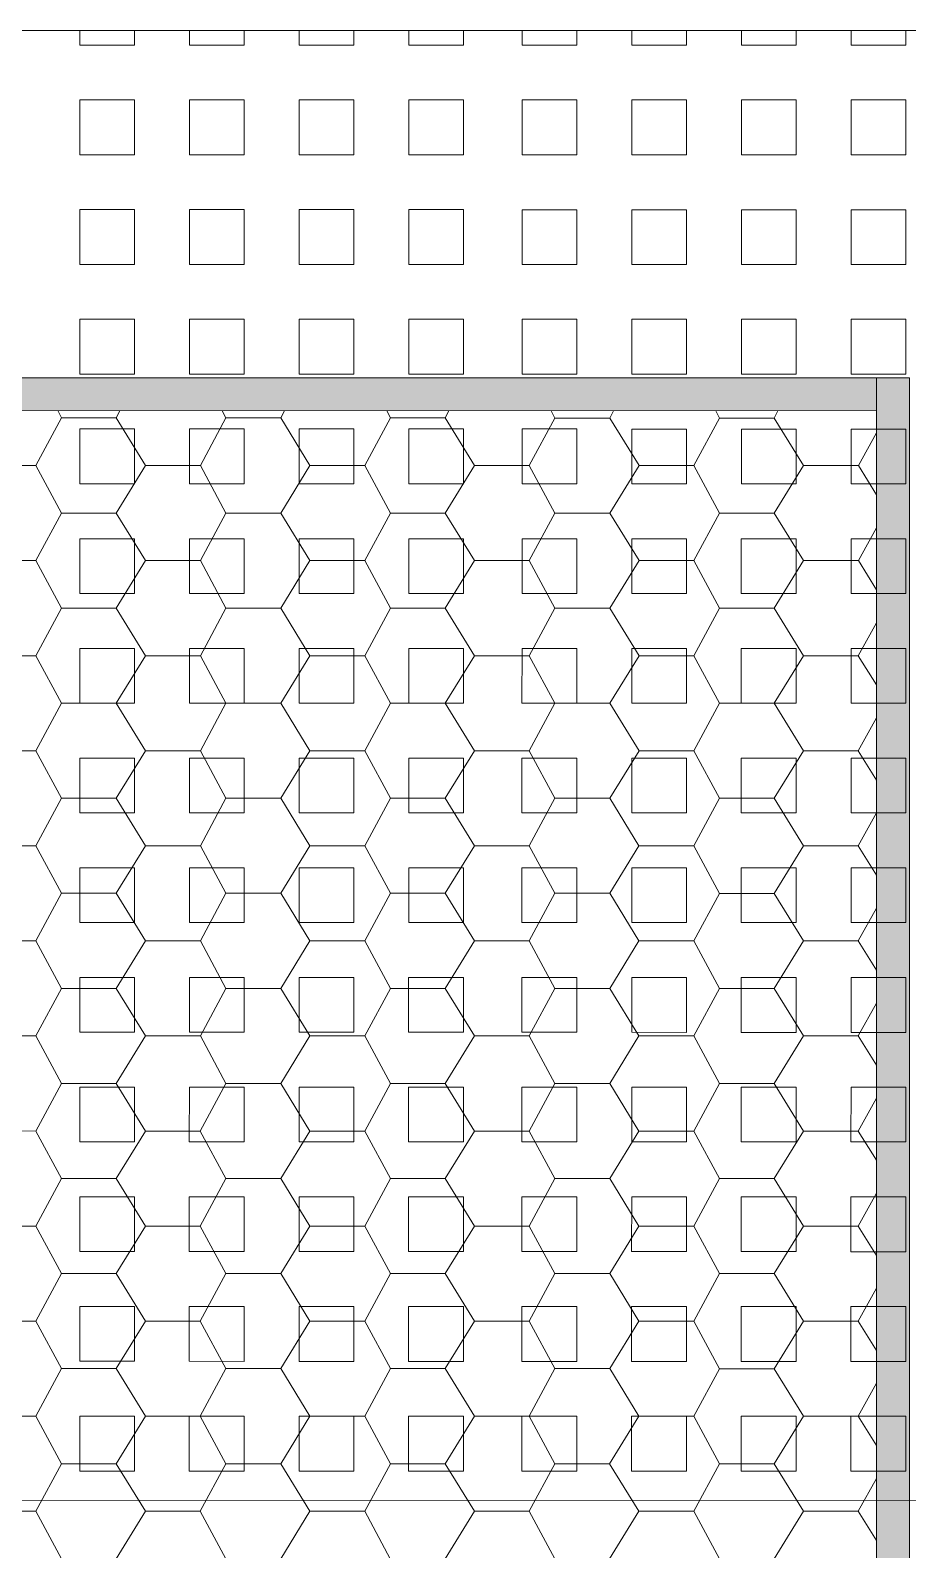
# Model space of a CAD drawing. Extents: x 3377 to 3790, y 1673 to 1846.
# Drawn here: x 3536.299 to 3537.315, y 1763.139 to 1764.897 of the extents above; entities that cross this region are included whole.
import ezdxf

# ---------------------------------------------------------------- set-up
doc = ezdxf.new("R2010")
doc.units = 0
doc.header["$LTSCALE"] = 2
doc.layers.add('PDF7_0', color=7, linetype='Continuous', true_color=0xc6c6c6)
doc.layers.add('PDF7_04-DETALHE', color=7, linetype='Continuous', true_color=0xc6c6c6)

msp = doc.modelspace()

# ---------------------------------------------------------------- linework, layer by layer
at = {"layer": 'PDF7_0', "color": 7, "lineweight": 0}
for points in [[(3537.2787, 1764.4948), (3537.2787, 1764.4567), (3535.1968, 1764.4568), (3535.1968, 1764.4949)], [(3537.2787, 1764.4948), (3537.3168, 1764.4948), (3537.3167, 1762.3959), (3537.2786, 1762.396)]]:
    msp.add_lwpolyline(points, close=True, dxfattribs=at)
msp.add_lwpolyline([(3537.2787, 1764.4948), (3537.2786, 1762.396)], dxfattribs=at)
at = {"layer": 'PDF7_0', "lineweight": 0}
for points in [[(3536.2082, 1764.4483), (3536.242, 1764.3933), (3536.3055, 1764.3933), (3536.3351, 1764.4483)], [(3536.3309, 1764.4568), (3536.3351, 1764.4483), (3536.3986, 1764.4483), (3536.4028, 1764.4567)], [(3536.3986, 1764.4483), (3536.4324, 1764.3933), (3536.4959, 1764.3933), (3536.5255, 1764.4483)], [(3536.5213, 1764.4567), (3536.5255, 1764.4483), (3536.589, 1764.4483), (3536.5932, 1764.4567)], [(3536.589, 1764.4483), (3536.6228, 1764.3933), (3536.6863, 1764.3933), (3536.7159, 1764.4483)], [(3536.7117, 1764.4567), (3536.7159, 1764.4483), (3536.7794, 1764.4483), (3536.7836, 1764.4567)], [(3536.7794, 1764.4483), (3536.8133, 1764.3932), (3536.8767, 1764.3932), (3536.9064, 1764.4482)], [(3536.9021, 1764.4567), (3536.9064, 1764.4482), (3536.9698, 1764.4482), (3536.9741, 1764.4567)], [(3536.9698, 1764.4482), (3537.0037, 1764.3932), (3537.0671, 1764.3932), (3537.0968, 1764.4482)], [(3537.0925, 1764.4567), (3537.0968, 1764.4482), (3537.1602, 1764.4482), (3537.1645, 1764.4567)], [(3537.1602, 1764.4482), (3537.1941, 1764.3932), (3537.2576, 1764.3932), (3537.2787, 1764.3594)], [(3537.2576, 1764.3932), (3537.2787, 1764.4313)], [(3536.3055, 1764.3933), (3536.3351, 1764.3383), (3536.3986, 1764.3383), (3536.4324, 1764.3933)], [(3536.4959, 1764.3933), (3536.5255, 1764.3383), (3536.589, 1764.3383), (3536.6228, 1764.3933)], [(3536.6863, 1764.3933), (3536.7159, 1764.3382), (3536.7794, 1764.3382), (3536.8133, 1764.3932)], [(3536.8767, 1764.3932), (3536.9063, 1764.3382), (3536.9698, 1764.3382), (3537.0037, 1764.3932)], [(3537.0671, 1764.3932), (3537.0968, 1764.3382), (3537.1602, 1764.3382), (3537.1941, 1764.3932)], [(3536.2081, 1764.3383), (3536.242, 1764.2833), (3536.3055, 1764.2833), (3536.3351, 1764.3383)], [(3536.3986, 1764.3383), (3536.4324, 1764.2833), (3536.4959, 1764.2832), (3536.5255, 1764.3383)], [(3536.589, 1764.3383), (3536.6228, 1764.2832), (3536.6863, 1764.2832), (3536.7159, 1764.3382)], [(3536.7794, 1764.3382), (3536.8132, 1764.2832), (3536.8767, 1764.2832), (3536.9063, 1764.3382)], [(3536.9698, 1764.3382), (3537.0037, 1764.2832), (3537.0671, 1764.2832), (3537.0968, 1764.3382)], [(3537.1602, 1764.3382), (3537.1941, 1764.2832), (3537.2576, 1764.2832), (3537.2787, 1764.2493)], [(3537.2576, 1764.2832), (3537.2787, 1764.3213)], [(3536.3055, 1764.2833), (3536.3351, 1764.2283), (3536.3986, 1764.2282), (3536.4324, 1764.2833)], [(3536.4959, 1764.2832), (3536.5255, 1764.2282), (3536.589, 1764.2282), (3536.6228, 1764.2832)], [(3536.6863, 1764.2832), (3536.7159, 1764.2282), (3536.7794, 1764.2282), (3536.8132, 1764.2832)], [(3536.8767, 1764.2832), (3536.9063, 1764.2282), (3536.9698, 1764.2282), (3537.0037, 1764.2832)], [(3537.0671, 1764.2832), (3537.0968, 1764.2282), (3537.1602, 1764.2282), (3537.1941, 1764.2832)], [(3536.2081, 1764.2283), (3536.242, 1764.1732), (3536.3055, 1764.1732), (3536.3351, 1764.2283)], [(3536.3986, 1764.2282), (3536.4324, 1764.1732), (3536.4959, 1764.1732), (3536.5255, 1764.2282)], [(3536.589, 1764.2282), (3536.6228, 1764.1732), (3536.6863, 1764.1732), (3536.7159, 1764.2282)], [(3536.7794, 1764.2282), (3536.8132, 1764.1732), (3536.8767, 1764.1732), (3536.9063, 1764.2282)], [(3536.9698, 1764.2282), (3537.0037, 1764.1732), (3537.0671, 1764.1732), (3537.0968, 1764.2282)], [(3537.1602, 1764.2282), (3537.1941, 1764.1732), (3537.2575, 1764.1732), (3537.2787, 1764.1393)], [(3537.2575, 1764.1732), (3537.2787, 1764.2113)], [(3536.3055, 1764.1732), (3536.3351, 1764.1182), (3536.3986, 1764.1182), (3536.4324, 1764.1732)], [(3536.4959, 1764.1732), (3536.5255, 1764.1182), (3536.589, 1764.1182), (3536.6228, 1764.1732)], [(3536.6863, 1764.1732), (3536.7159, 1764.1182), (3536.7794, 1764.1182), (3536.8132, 1764.1732)], [(3536.8767, 1764.1732), (3536.9063, 1764.1182), (3536.9698, 1764.1182), (3537.0037, 1764.1732)], [(3537.0671, 1764.1732), (3537.0967, 1764.1182), (3537.1602, 1764.1182), (3537.1941, 1764.1732)], [(3536.2081, 1764.1182), (3536.242, 1764.0632), (3536.3055, 1764.0632), (3536.3351, 1764.1182)], [(3536.3986, 1764.1182), (3536.4324, 1764.0632), (3536.4959, 1764.0632), (3536.5255, 1764.1182)], [(3536.589, 1764.1182), (3536.6228, 1764.0632), (3536.6863, 1764.0632), (3536.7159, 1764.1182)], [(3536.7794, 1764.1182), (3536.8132, 1764.0632), (3536.8767, 1764.0632), (3536.9063, 1764.1182)], [(3536.9698, 1764.1182), (3537.0037, 1764.0632), (3537.0671, 1764.0632), (3537.0967, 1764.1182)], [(3537.1602, 1764.1182), (3537.1941, 1764.0632), (3537.2575, 1764.0632), (3537.2787, 1764.0293)], [(3537.2575, 1764.0632), (3537.2787, 1764.1012)], [(3536.3055, 1764.0632), (3536.3351, 1764.0082), (3536.3985, 1764.0082), (3536.4324, 1764.0632)], [(3536.4959, 1764.0632), (3536.5255, 1764.0082), (3536.589, 1764.0082), (3536.6228, 1764.0632)], [(3536.6863, 1764.0632), (3536.7159, 1764.0082), (3536.7794, 1764.0082), (3536.8132, 1764.0632)], [(3536.8767, 1764.0632), (3536.9063, 1764.0082), (3536.9698, 1764.0082), (3537.0037, 1764.0632)], [(3537.0671, 1764.0632), (3537.0967, 1764.0082), (3537.1602, 1764.0082), (3537.1941, 1764.0632)], [(3536.2081, 1764.0082), (3536.242, 1763.9532), (3536.3054, 1763.9532), (3536.3351, 1764.0082)], [(3536.3985, 1764.0082), (3536.4324, 1763.9532), (3536.4959, 1763.9532), (3536.5255, 1764.0082)], [(3536.589, 1764.0082), (3536.6228, 1763.9532), (3536.6863, 1763.9532), (3536.7159, 1764.0082)], [(3536.7794, 1764.0082), (3536.8132, 1763.9532), (3536.8767, 1763.9532), (3536.9063, 1764.0082)], [(3536.9698, 1764.0082), (3537.0036, 1763.9532), (3537.0671, 1763.9532), (3537.0967, 1764.0082)], [(3537.1602, 1764.0082), (3537.1941, 1763.9531), (3537.2575, 1763.9531), (3537.2787, 1763.9193)], [(3537.2575, 1763.9531), (3537.2787, 1763.9912)], [(3536.3054, 1763.9532), (3536.3351, 1763.8982), (3536.3985, 1763.8982), (3536.4324, 1763.9532)], [(3536.4959, 1763.9532), (3536.5255, 1763.8982), (3536.589, 1763.8982), (3536.6228, 1763.9532)], [(3536.6863, 1763.9532), (3536.7159, 1763.8982), (3536.7794, 1763.8982), (3536.8132, 1763.9532)], [(3536.8767, 1763.9532), (3536.9063, 1763.8982), (3536.9698, 1763.8982), (3537.0036, 1763.9532)], [(3537.0671, 1763.9532), (3537.0967, 1763.8981), (3537.1602, 1763.8981), (3537.1941, 1763.9531)], [(3536.2081, 1763.8982), (3536.242, 1763.8432), (3536.3054, 1763.8432), (3536.3351, 1763.8982)], [(3536.3985, 1763.8982), (3536.4324, 1763.8432), (3536.4959, 1763.8432), (3536.5255, 1763.8982)], [(3536.589, 1763.8982), (3536.6228, 1763.8432), (3536.6863, 1763.8432), (3536.7159, 1763.8982)], [(3536.7794, 1763.8982), (3536.8132, 1763.8432), (3536.8767, 1763.8431), (3536.9063, 1763.8982)], [(3536.9698, 1763.8982), (3537.0036, 1763.8431), (3537.0671, 1763.8431), (3537.0967, 1763.8981)], [(3537.1602, 1763.8981), (3537.1941, 1763.8431), (3537.2575, 1763.8431), (3537.2787, 1763.8093)], [(3537.2575, 1763.8431), (3537.2787, 1763.8812)], [(3536.3054, 1763.8432), (3536.3351, 1763.7882), (3536.3985, 1763.7882), (3536.4324, 1763.8432)], [(3536.4959, 1763.8432), (3536.5255, 1763.7882), (3536.5889, 1763.7882), (3536.6228, 1763.8432)], [(3536.6863, 1763.8432), (3536.7159, 1763.7881), (3536.7794, 1763.7881), (3536.8132, 1763.8432)], [(3536.8767, 1763.8431), (3536.9063, 1763.7881), (3536.9698, 1763.7881), (3537.0036, 1763.8431)], [(3537.0671, 1763.8431), (3537.0967, 1763.7881), (3537.1602, 1763.7881), (3537.1941, 1763.8431)], [(3536.2081, 1763.7882), (3536.242, 1763.7332), (3536.3054, 1763.7332), (3536.3351, 1763.7882)], [(3536.3985, 1763.7882), (3536.4324, 1763.7332), (3536.4959, 1763.7332), (3536.5255, 1763.7882)], [(3536.5889, 1763.7882), (3536.6228, 1763.7331), (3536.6863, 1763.7331), (3536.7159, 1763.7881)], [(3536.7794, 1763.7881), (3536.8132, 1763.7331), (3536.8767, 1763.7331), (3536.9063, 1763.7881)], [(3536.9698, 1763.7881), (3537.0036, 1763.7331), (3537.0671, 1763.7331), (3537.0967, 1763.7881)], [(3537.1602, 1763.7881), (3537.194, 1763.7331), (3537.2575, 1763.7331), (3537.2787, 1763.6993)], [(3537.2575, 1763.7331), (3537.2787, 1763.7712)], [(3536.3054, 1763.7332), (3536.335, 1763.6782), (3536.3985, 1763.6782), (3536.4324, 1763.7332)], [(3536.4959, 1763.7332), (3536.5255, 1763.6781), (3536.5889, 1763.6781), (3536.6228, 1763.7331)], [(3536.6863, 1763.7331), (3536.7159, 1763.6781), (3536.7794, 1763.6781), (3536.8132, 1763.7331)], [(3536.8767, 1763.7331), (3536.9063, 1763.6781), (3536.9698, 1763.6781), (3537.0036, 1763.7331)], [(3537.0671, 1763.7331), (3537.0967, 1763.6781), (3537.1602, 1763.6781), (3537.194, 1763.7331)], [(3536.2081, 1763.6782), (3536.242, 1763.6232), (3536.3054, 1763.6231), (3536.335, 1763.6782)], [(3536.3985, 1763.6782), (3536.4324, 1763.6231), (3536.4958, 1763.6231), (3536.5255, 1763.6781)], [(3536.5889, 1763.6781), (3536.6228, 1763.6231), (3536.6863, 1763.6231), (3536.7159, 1763.6781)], [(3536.7794, 1763.6781), (3536.8132, 1763.6231), (3536.8767, 1763.6231), (3536.9063, 1763.6781)], [(3536.9698, 1763.6781), (3537.0036, 1763.6231), (3537.0671, 1763.6231), (3537.0967, 1763.6781)], [(3537.1602, 1763.6781), (3537.194, 1763.6231), (3537.2575, 1763.6231), (3537.2787, 1763.5892)], [(3537.2575, 1763.6231), (3537.2787, 1763.6612)], [(3536.3054, 1763.6231), (3536.335, 1763.5681), (3536.3985, 1763.5681), (3536.4324, 1763.6231)], [(3536.4958, 1763.6231), (3536.5255, 1763.5681), (3536.5889, 1763.5681), (3536.6228, 1763.6231)], [(3536.6863, 1763.6231), (3536.7159, 1763.5681), (3536.7793, 1763.5681), (3536.8132, 1763.6231)], [(3536.8767, 1763.6231), (3536.9063, 1763.5681), (3536.9698, 1763.5681), (3537.0036, 1763.6231)], [(3537.0671, 1763.6231), (3537.0967, 1763.5681), (3537.1602, 1763.5681), (3537.194, 1763.6231)], [(3536.2081, 1763.5681), (3536.2419, 1763.5131), (3536.3054, 1763.5131), (3536.335, 1763.5681)], [(3536.3985, 1763.5681), (3536.4324, 1763.5131), (3536.4958, 1763.5131), (3536.5255, 1763.5681)], [(3536.5889, 1763.5681), (3536.6228, 1763.5131), (3536.6863, 1763.5131), (3536.7159, 1763.5681)], [(3536.7793, 1763.5681), (3536.8132, 1763.5131), (3536.8767, 1763.5131), (3536.9063, 1763.5681)], [(3536.9698, 1763.5681), (3537.0036, 1763.5131), (3537.0671, 1763.5131), (3537.0967, 1763.5681)], [(3537.1602, 1763.5681), (3537.194, 1763.5131), (3537.2575, 1763.5131), (3537.2787, 1763.4792)], [(3537.2575, 1763.5131), (3537.2787, 1763.5511)], [(3536.3054, 1763.5131), (3536.335, 1763.4581), (3536.3985, 1763.4581), (3536.4324, 1763.5131)], [(3536.4958, 1763.5131), (3536.5255, 1763.4581), (3536.5889, 1763.4581), (3536.6228, 1763.5131)], [(3536.6863, 1763.5131), (3536.7159, 1763.4581), (3536.7793, 1763.4581), (3536.8132, 1763.5131)], [(3536.8767, 1763.5131), (3536.9063, 1763.4581), (3536.9698, 1763.4581), (3537.0036, 1763.5131)], [(3537.0671, 1763.5131), (3537.0967, 1763.4581), (3537.1602, 1763.4581), (3537.194, 1763.5131)], [(3536.2081, 1763.4581), (3536.2419, 1763.4031), (3536.3054, 1763.4031), (3536.335, 1763.4581)], [(3536.3985, 1763.4581), (3536.4324, 1763.4031), (3536.4958, 1763.4031), (3536.5255, 1763.4581)], [(3536.5889, 1763.4581), (3536.6228, 1763.4031), (3536.6862, 1763.4031), (3536.7159, 1763.4581)], [(3536.7793, 1763.4581), (3536.8132, 1763.4031), (3536.8767, 1763.4031), (3536.9063, 1763.4581)], [(3536.9698, 1763.4581), (3537.0036, 1763.4031), (3537.0671, 1763.4031), (3537.0967, 1763.4581)], [(3537.1602, 1763.4581), (3537.194, 1763.4031), (3537.2575, 1763.403), (3537.2787, 1763.3692)], [(3537.2575, 1763.403), (3537.2787, 1763.4411)], [(3536.3054, 1763.4031), (3536.335, 1763.3481), (3536.3985, 1763.3481), (3536.4324, 1763.4031)], [(3536.4958, 1763.4031), (3536.5254, 1763.3481), (3536.5889, 1763.3481), (3536.6228, 1763.4031)], [(3536.6862, 1763.4031), (3536.7159, 1763.3481), (3536.7793, 1763.3481), (3536.8132, 1763.4031)], [(3536.8767, 1763.4031), (3536.9063, 1763.3481), (3536.9698, 1763.3481), (3537.0036, 1763.4031)], [(3537.0671, 1763.4031), (3537.0967, 1763.348), (3537.1602, 1763.348), (3537.194, 1763.4031)], [(3536.2081, 1763.3481), (3536.2419, 1763.2931), (3536.3054, 1763.2931), (3536.335, 1763.3481)], [(3536.3985, 1763.3481), (3536.4323, 1763.2931), (3536.4958, 1763.2931), (3536.5254, 1763.3481)], [(3536.5889, 1763.3481), (3536.6228, 1763.2931), (3536.6862, 1763.2931), (3536.7159, 1763.3481)], [(3536.7793, 1763.3481), (3536.8132, 1763.2931), (3536.8767, 1763.2931), (3536.9063, 1763.3481)], [(3536.9698, 1763.3481), (3537.0036, 1763.293), (3537.0671, 1763.293), (3537.0967, 1763.348)], [(3537.1602, 1763.348), (3537.194, 1763.293), (3537.2575, 1763.293), (3537.2786, 1763.2592)], [(3537.2575, 1763.293), (3537.2786, 1763.3311)], [(3536.3054, 1763.2931), (3536.335, 1763.2381), (3536.3985, 1763.2381), (3536.4323, 1763.2931)], [(3536.4958, 1763.2931), (3536.5254, 1763.2381), (3536.5889, 1763.2381), (3536.6228, 1763.2931)], [(3536.6862, 1763.2931), (3536.7159, 1763.2381), (3536.7793, 1763.2381), (3536.8132, 1763.2931)], [(3536.8767, 1763.2931), (3536.9063, 1763.238), (3536.9697, 1763.238), (3537.0036, 1763.293)], [(3537.0671, 1763.293), (3537.0967, 1763.238), (3537.1602, 1763.238), (3537.194, 1763.293)], [(3536.2081, 1763.2381), (3536.2419, 1763.1831), (3536.3054, 1763.1831), (3536.335, 1763.2381)], [(3536.3985, 1763.2381), (3536.4323, 1763.1831), (3536.4958, 1763.1831), (3536.5254, 1763.2381)], [(3536.5889, 1763.2381), (3536.6228, 1763.1831), (3536.6862, 1763.183), (3536.7159, 1763.2381)], [(3536.7793, 1763.2381), (3536.8132, 1763.183), (3536.8766, 1763.183), (3536.9063, 1763.238)], [(3536.9697, 1763.238), (3537.0036, 1763.183), (3537.0671, 1763.183), (3537.0967, 1763.238)], [(3537.1602, 1763.238), (3537.194, 1763.183), (3537.2575, 1763.183), (3537.2786, 1763.1492)], [(3537.2575, 1763.183), (3537.2786, 1763.2211)], [(3536.3054, 1763.1831), (3536.335, 1763.1281), (3536.3985, 1763.1281), (3536.4323, 1763.1831)], [(3536.4958, 1763.1831), (3536.5254, 1763.1281), (3536.5889, 1763.128), (3536.6228, 1763.1831)], [(3536.6862, 1763.183), (3536.7158, 1763.128), (3536.7793, 1763.128), (3536.8132, 1763.183)], [(3536.8766, 1763.183), (3536.9063, 1763.128), (3536.9697, 1763.128), (3537.0036, 1763.183)], [(3537.0671, 1763.183), (3537.0967, 1763.128), (3537.1602, 1763.128), (3537.194, 1763.183)]]:
    msp.add_lwpolyline(points, dxfattribs=at)
at = {"layer": 'PDF7_0', "color": 9, "true_color": 0xc1c1c1, "transparency": 33554559}
for points in [[(3537.2787, 1764.4948), (3535.1968, 1764.4949), (3537.2787, 1764.4567)], [(3535.1968, 1764.4949), (3537.2787, 1764.4567), (3535.1968, 1764.4568)], [(3537.2787, 1764.4948), (3537.3167, 1762.3959), (3537.2786, 1762.396)], [(3537.3168, 1764.4948), (3537.2787, 1764.4948), (3537.3167, 1762.3959)]]:
    msp.add_solid(points, dxfattribs=at)
at = {"layer": 'PDF7_04-DETALHE', "lineweight": 0}
for points in [[(3535.4042, 1764.88), (3535.4042, 1764.8969), (3539.276, 1764.8966), (3539.2759, 1763.1956), (3535.4041, 1763.1958), (3539.2759, 1763.1956)], [(3536.3563, 1764.8968), (3536.3563, 1764.8799), (3536.4198, 1764.8799), (3536.4198, 1764.8968)], [(3536.4832, 1764.8968), (3536.4832, 1764.8799), (3536.5467, 1764.8799), (3536.5467, 1764.8968)], [(3536.6102, 1764.8968), (3536.6102, 1764.8799), (3536.6736, 1764.8799), (3536.6737, 1764.8968)], [(3536.7371, 1764.8968), (3536.7371, 1764.8799), (3536.8006, 1764.8799), (3536.8006, 1764.8968)], [(3536.8683, 1764.8968), (3536.8683, 1764.8799), (3536.9318, 1764.8799), (3536.9318, 1764.8968)], [(3536.9952, 1764.8968), (3536.9952, 1764.8799), (3537.0587, 1764.8799), (3537.0587, 1764.8968)], [(3537.1222, 1764.8968), (3537.1222, 1764.8798), (3537.1857, 1764.8798), (3537.1857, 1764.8968)], [(3537.2491, 1764.8968), (3537.2491, 1764.8798), (3537.3126, 1764.8798), (3537.3126, 1764.8968)]]:
    msp.add_lwpolyline(points, dxfattribs=at)
for points in [[(3536.4198, 1764.8164), (3536.4198, 1764.7529), (3536.3563, 1764.753), (3536.3563, 1764.8164)], [(3536.5467, 1764.8164), (3536.5467, 1764.7529), (3536.4832, 1764.7529), (3536.4832, 1764.8164)], [(3536.6736, 1764.8164), (3536.6736, 1764.7529), (3536.6102, 1764.7529), (3536.6102, 1764.8164)], [(3536.8006, 1764.8164), (3536.8006, 1764.7529), (3536.7371, 1764.7529), (3536.7371, 1764.8164)], [(3536.9318, 1764.8164), (3536.9318, 1764.7529), (3536.8683, 1764.7529), (3536.8683, 1764.8164)], [(3537.0587, 1764.8164), (3537.0587, 1764.7529), (3536.9952, 1764.7529), (3536.9952, 1764.8164)], [(3537.1857, 1764.8164), (3537.1857, 1764.7529), (3537.1222, 1764.7529), (3537.1222, 1764.8164)], [(3537.3126, 1764.8164), (3537.3126, 1764.7529), (3537.2491, 1764.7529), (3537.2491, 1764.8164)], [(3536.4197, 1764.6895), (3536.4197, 1764.626), (3536.3563, 1764.626), (3536.3563, 1764.6895)], [(3536.5467, 1764.6895), (3536.5467, 1764.626), (3536.4832, 1764.626), (3536.4832, 1764.6895)], [(3536.6736, 1764.6895), (3536.6736, 1764.626), (3536.6102, 1764.626), (3536.6102, 1764.6895)], [(3536.8006, 1764.6895), (3536.8006, 1764.626), (3536.7371, 1764.626), (3536.7371, 1764.6895)], [(3536.9318, 1764.6894), (3536.9318, 1764.626), (3536.8683, 1764.626), (3536.8683, 1764.6894)], [(3537.0587, 1764.6894), (3537.0587, 1764.626), (3536.9952, 1764.626), (3536.9952, 1764.6894)], [(3537.1856, 1764.6894), (3537.1856, 1764.626), (3537.1222, 1764.626), (3537.1222, 1764.6894)], [(3537.3126, 1764.6894), (3537.3126, 1764.6259), (3537.2491, 1764.6259), (3537.2491, 1764.6894)], [(3536.4197, 1764.5625), (3536.4197, 1764.4991), (3536.3563, 1764.4991), (3536.3563, 1764.5625)], [(3536.5467, 1764.5625), (3536.5467, 1764.4991), (3536.4832, 1764.4991), (3536.4832, 1764.5625)], [(3536.6736, 1764.5625), (3536.6736, 1764.499), (3536.6102, 1764.499), (3536.6102, 1764.5625)], [(3536.8006, 1764.5625), (3536.8006, 1764.499), (3536.7371, 1764.499), (3536.7371, 1764.5625)], [(3536.9317, 1764.5625), (3536.9317, 1764.499), (3536.8683, 1764.499), (3536.8683, 1764.5625)], [(3537.0587, 1764.5625), (3537.0587, 1764.499), (3536.9952, 1764.499), (3536.9952, 1764.5625)], [(3537.1856, 1764.5625), (3537.1856, 1764.499), (3537.1222, 1764.499), (3537.1222, 1764.5625)], [(3537.3126, 1764.5625), (3537.3126, 1764.499), (3537.2491, 1764.499), (3537.2491, 1764.5625)], [(3536.4197, 1764.4356), (3536.4197, 1764.3721), (3536.3563, 1764.3721), (3536.3563, 1764.4356)], [(3536.5467, 1764.4356), (3536.5467, 1764.3721), (3536.4832, 1764.3721), (3536.4832, 1764.4356)], [(3536.6736, 1764.4356), (3536.6736, 1764.3721), (3536.6101, 1764.3721), (3536.6101, 1764.4356)], [(3536.8006, 1764.4356), (3536.8006, 1764.3721), (3536.7371, 1764.3721), (3536.7371, 1764.4356)], [(3536.9317, 1764.4356), (3536.9317, 1764.3721), (3536.8683, 1764.3721), (3536.8683, 1764.4356)], [(3537.0587, 1764.4355), (3537.0587, 1764.3721), (3536.9952, 1764.3721), (3536.9952, 1764.4355)], [(3537.1856, 1764.4355), (3537.1856, 1764.3721), (3537.1222, 1764.3721), (3537.1222, 1764.4355)], [(3537.3126, 1764.4355), (3537.3126, 1764.3721), (3537.2491, 1764.3721), (3537.2491, 1764.4355)], [(3536.4197, 1764.3086), (3536.4197, 1764.2452), (3536.3562, 1764.2452), (3536.3562, 1764.3086)], [(3536.5467, 1764.3086), (3536.5467, 1764.2452), (3536.4832, 1764.2452), (3536.4832, 1764.3086)], [(3536.6736, 1764.3086), (3536.6736, 1764.2452), (3536.6101, 1764.2452), (3536.6101, 1764.3086)], [(3536.8006, 1764.3086), (3536.8006, 1764.2451), (3536.7371, 1764.2451), (3536.7371, 1764.3086)], [(3536.9317, 1764.3086), (3536.9317, 1764.2451), (3536.8683, 1764.2451), (3536.8683, 1764.3086)], [(3537.0587, 1764.3086), (3537.0587, 1764.2451), (3536.9952, 1764.2451), (3536.9952, 1764.3086)], [(3537.1856, 1764.3086), (3537.1856, 1764.2451), (3537.1221, 1764.2451), (3537.1221, 1764.3086)], [(3537.3126, 1764.3086), (3537.3126, 1764.2451), (3537.2491, 1764.2451), (3537.2491, 1764.3086)], [(3536.4197, 1764.1817), (3536.4197, 1764.1182), (3536.3562, 1764.1182), (3536.3562, 1764.1817)], [(3536.5467, 1764.1817), (3536.5467, 1764.1182), (3536.4832, 1764.1182), (3536.4832, 1764.1817)], [(3536.6736, 1764.1817), (3536.6736, 1764.1182), (3536.6101, 1764.1182), (3536.6101, 1764.1817)], [(3536.8005, 1764.1817), (3536.8005, 1764.1182), (3536.7371, 1764.1182), (3536.7371, 1764.1817)], [(3536.9317, 1764.1817), (3536.9317, 1764.1182), (3536.8682, 1764.1182), (3536.8683, 1764.1817)], [(3537.0587, 1764.1817), (3537.0587, 1764.1182), (3536.9952, 1764.1182), (3536.9952, 1764.1817)], [(3537.1856, 1764.1816), (3537.1856, 1764.1182), (3537.1221, 1764.1182), (3537.1221, 1764.1817)], [(3537.3126, 1764.1816), (3537.3126, 1764.1182), (3537.2491, 1764.1182), (3537.2491, 1764.1816)], [(3536.4197, 1764.0548), (3536.4197, 1763.9913), (3536.3562, 1763.9913), (3536.3562, 1764.0548)], [(3536.5466, 1764.0547), (3536.5466, 1763.9913), (3536.4832, 1763.9913), (3536.4832, 1764.0547)], [(3536.6736, 1764.0547), (3536.6736, 1763.9913), (3536.6101, 1763.9913), (3536.6101, 1764.0547)], [(3536.8005, 1764.0547), (3536.8005, 1763.9913), (3536.7371, 1763.9913), (3536.7371, 1764.0547)], [(3536.9317, 1764.0547), (3536.9317, 1763.9912), (3536.8682, 1763.9913), (3536.8682, 1764.0547)], [(3537.0587, 1764.0547), (3537.0587, 1763.9912), (3536.9952, 1763.9912), (3536.9952, 1764.0547)], [(3537.1856, 1764.0547), (3537.1856, 1763.9912), (3537.1221, 1763.9912), (3537.1221, 1764.0547)], [(3537.3125, 1764.0547), (3537.3125, 1763.9912), (3537.2491, 1763.9912), (3537.2491, 1764.0547)], [(3536.4197, 1763.9278), (3536.4197, 1763.8643), (3536.3562, 1763.8643), (3536.3562, 1763.9278)], [(3536.5466, 1763.9278), (3536.5466, 1763.8643), (3536.4832, 1763.8643), (3536.4832, 1763.9278)], [(3536.6736, 1763.9278), (3536.6736, 1763.8643), (3536.6101, 1763.8643), (3536.6101, 1763.9278)], [(3536.8005, 1763.9278), (3536.8005, 1763.8643), (3536.7371, 1763.8643), (3536.7371, 1763.9278)], [(3536.9317, 1763.9278), (3536.9317, 1763.8643), (3536.8682, 1763.8643), (3536.8682, 1763.9278)], [(3537.0587, 1763.9278), (3537.0586, 1763.8643), (3536.9952, 1763.8643), (3536.9952, 1763.9278)], [(3537.1856, 1763.9278), (3537.1856, 1763.8643), (3537.1221, 1763.8643), (3537.1221, 1763.9278)], [(3537.3125, 1763.9277), (3537.3125, 1763.8643), (3537.2491, 1763.8643), (3537.2491, 1763.9278)], [(3536.4197, 1763.8009), (3536.4197, 1763.7374), (3536.3562, 1763.7374), (3536.3562, 1763.8009)], [(3536.5466, 1763.8009), (3536.5466, 1763.7374), (3536.4832, 1763.7374), (3536.4832, 1763.8009)], [(3536.6736, 1763.8008), (3536.6736, 1763.7374), (3536.6101, 1763.7374), (3536.6101, 1763.8009)], [(3536.8005, 1763.8008), (3536.8005, 1763.7374), (3536.737, 1763.7374), (3536.737, 1763.8008)], [(3536.9317, 1763.8008), (3536.9317, 1763.7374), (3536.8682, 1763.7374), (3536.8682, 1763.8008)], [(3537.0586, 1763.8008), (3537.0586, 1763.7373), (3536.9952, 1763.7374), (3536.9952, 1763.8008)], [(3537.1856, 1763.8008), (3537.1856, 1763.7373), (3537.1221, 1763.7373), (3537.1221, 1763.8008)], [(3537.3125, 1763.8008), (3537.3125, 1763.7373), (3537.2491, 1763.7373), (3537.2491, 1763.8008)], [(3536.4197, 1763.6739), (3536.4197, 1763.6104), (3536.3562, 1763.6105), (3536.3562, 1763.6739)], [(3536.5466, 1763.6739), (3536.5466, 1763.6104), (3536.4831, 1763.6104), (3536.4832, 1763.6739)], [(3536.6736, 1763.6739), (3536.6736, 1763.6104), (3536.6101, 1763.6104), (3536.6101, 1763.6739)], [(3536.8005, 1763.6739), (3536.8005, 1763.6104), (3536.737, 1763.6104), (3536.737, 1763.6739)], [(3536.9317, 1763.6739), (3536.9317, 1763.6104), (3536.8682, 1763.6104), (3536.8682, 1763.6739)], [(3537.0586, 1763.6739), (3537.0586, 1763.6104), (3536.9952, 1763.6104), (3536.9952, 1763.6739)], [(3537.1856, 1763.6739), (3537.1856, 1763.6104), (3537.1221, 1763.6104), (3537.1221, 1763.6739)], [(3537.3125, 1763.6739), (3537.3125, 1763.6104), (3537.249, 1763.6104), (3537.2491, 1763.6739)], [(3536.4197, 1763.547), (3536.4197, 1763.4835), (3536.3562, 1763.4835), (3536.3562, 1763.547)], [(3536.5466, 1763.547), (3536.5466, 1763.4835), (3536.4831, 1763.4835), (3536.4831, 1763.547)], [(3536.6736, 1763.547), (3536.6736, 1763.4835), (3536.6101, 1763.4835), (3536.6101, 1763.547)], [(3536.8005, 1763.5469), (3536.8005, 1763.4835), (3536.737, 1763.4835), (3536.737, 1763.547)], [(3536.9317, 1763.5469), (3536.9317, 1763.4835), (3536.8682, 1763.4835), (3536.8682, 1763.5469)], [(3537.0586, 1763.5469), (3537.0586, 1763.4835), (3536.9951, 1763.4835), (3536.9952, 1763.5469)], [(3537.1856, 1763.5469), (3537.1856, 1763.4835), (3537.1221, 1763.4835), (3537.1221, 1763.5469)], [(3537.3125, 1763.5469), (3537.3125, 1763.4834), (3537.249, 1763.4834), (3537.249, 1763.5469)], [(3536.4197, 1763.42), (3536.4197, 1763.3566), (3536.3562, 1763.3566), (3536.3562, 1763.42)], [(3536.5466, 1763.42), (3536.5466, 1763.3565), (3536.4831, 1763.3566), (3536.4831, 1763.42)], [(3536.6736, 1763.42), (3536.6735, 1763.3565), (3536.6101, 1763.3565), (3536.6101, 1763.42)], [(3536.8005, 1763.42), (3536.8005, 1763.3565), (3536.737, 1763.3565), (3536.737, 1763.42)], [(3536.9317, 1763.42), (3536.9317, 1763.3565), (3536.8682, 1763.3565), (3536.8682, 1763.42)], [(3537.0586, 1763.42), (3537.0586, 1763.3565), (3536.9951, 1763.3565), (3536.9951, 1763.42)], [(3537.1856, 1763.42), (3537.1856, 1763.3565), (3537.1221, 1763.3565), (3537.1221, 1763.42)], [(3537.3125, 1763.42), (3537.3125, 1763.3565), (3537.249, 1763.3565), (3537.249, 1763.42)], [(3536.4197, 1763.2931), (3536.4196, 1763.2296), (3536.3562, 1763.2296), (3536.3562, 1763.2931)], [(3536.5466, 1763.2931), (3536.5466, 1763.2296), (3536.4831, 1763.2296), (3536.4831, 1763.2931)], [(3536.6735, 1763.2931), (3536.6735, 1763.2296), (3536.6101, 1763.2296), (3536.6101, 1763.2931)], [(3536.8005, 1763.2931), (3536.8005, 1763.2296), (3536.737, 1763.2296), (3536.737, 1763.2931)], [(3536.9317, 1763.2931), (3536.9317, 1763.2296), (3536.8682, 1763.2296), (3536.8682, 1763.2931)], [(3537.0586, 1763.293), (3537.0586, 1763.2296), (3536.9951, 1763.2296), (3536.9951, 1763.293)], [(3537.1856, 1763.293), (3537.1855, 1763.2296), (3537.1221, 1763.2296), (3537.1221, 1763.293)], [(3537.3125, 1763.293), (3537.3125, 1763.2296), (3537.249, 1763.2296), (3537.249, 1763.293)]]:
    msp.add_lwpolyline(points, close=True, dxfattribs=at)

doc.saveas('drawing.dxf')
